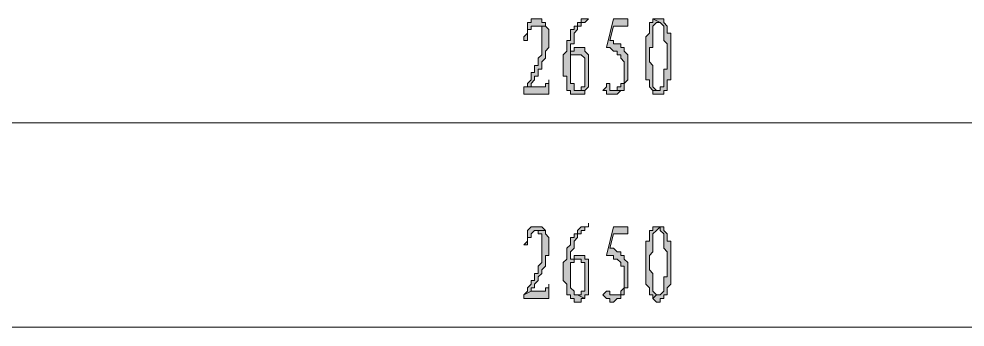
# Model space of a CAD drawing. Header units: millimetres. Extents: x 6 to 291, y 4 to 206.
# Drawn here: x 189.92 to 201.08, y 172.3 to 175.94 of the extents above; entities that cross this region are included whole.
import ezdxf

# ---------------------------------------------------------------- set-up
doc = ezdxf.new("R2010")
doc.units = ezdxf.units.MM
doc.layers.add('C00-00-00', color=7, linetype='Continuous')

msp = doc.modelspace()

# ---------------------------------------------------------------- hatches: boundary and pattern name
at = {"layer": 'C00-00-00'}
h = msp.add_hatch(color=256, dxfattribs=at)
h.dxf.hatch_style = 2
h.paths.add_polyline_path([(196.045672, 175.937335), (195.961006, 175.937335), (195.961006, 175.895002), (195.918672, 175.895002), (195.918672, 175.852668), (195.918672, 175.768002), (195.876339, 175.725668), (195.876339, 175.683335), (195.918672, 175.683335), (195.918672, 175.725668), (195.918672, 175.768002), (195.918672, 175.810335), (195.961006, 175.810335), (195.961006, 175.852668), (196.003339, 175.852668), (196.130339, 175.852668), (196.130339, 175.895002), (196.088006, 175.895002), (196.088006, 175.937335)])
h = msp.add_hatch(color=256, dxfattribs=at)
h.dxf.hatch_style = 2
h.paths.add_polyline_path([(196.638337, 175.937335), (196.596003, 175.937335), (196.55367, 175.937335), (196.55367, 175.895002), (196.511337, 175.895002), (196.511337, 175.852668), (196.469003, 175.852668), (196.469003, 175.810335), (196.42667, 175.810335), (196.42667, 175.768002), (196.42667, 175.683335), (196.384337, 175.683335), (196.384337, 175.641002), (196.384337, 175.598668), (196.384337, 175.556335), (196.342003, 175.514002), (196.342003, 175.260002), (196.384337, 175.260002), (196.384337, 175.175335), (196.384337, 175.133002), (196.384337, 175.090668), (196.42667, 175.090668), (196.42667, 175.048335), (196.469003, 175.048335), (196.55367, 175.048335), (196.596003, 175.048335), (196.596003, 175.090668), (196.511337, 175.090668), (196.469003, 175.090668), (196.469003, 175.133002), (196.469003, 175.175335), (196.42667, 175.175335), (196.42667, 175.217668), (196.42667, 175.471668), (196.42667, 175.514002), (196.469003, 175.514002), (196.55367, 175.514002), (196.42667, 175.514002), (196.42667, 175.641002), (196.469003, 175.641002), (196.469003, 175.683335), (196.469003, 175.725668), (196.469003, 175.768002), (196.511337, 175.810335), (196.511337, 175.852668), (196.55367, 175.852668), (196.55367, 175.895002), (196.596003, 175.895002)])
h = msp.add_hatch(color=256, dxfattribs=at)
h.dxf.hatch_style = 2
h.paths.add_polyline_path([(197.104006, 175.937335), (196.934672, 175.937335), (196.850006, 175.598668), (196.892339, 175.598668), (196.934672, 175.556335), (196.977006, 175.556335), (196.977006, 175.514002), (197.019339, 175.514002), (197.019339, 175.471668), (197.061672, 175.429335), (197.061672, 175.387002), (197.061672, 175.260002), (197.061672, 175.217668), (197.061672, 175.175335), (197.019339, 175.175335), (197.019339, 175.133002), (196.977006, 175.133002), (196.977006, 175.090668), (196.892339, 175.090668), (197.019339, 175.090668), (197.061672, 175.090668), (197.061672, 175.133002), (197.061672, 175.175335), (197.104006, 175.217668), (197.104006, 175.260002), (197.104006, 175.302335), (197.104006, 175.429335), (197.104006, 175.471668), (197.104006, 175.514002), (197.061672, 175.556335), (197.061672, 175.598668), (197.019339, 175.598668), (197.019339, 175.641002), (196.977006, 175.641002), (196.934672, 175.641002), (196.934672, 175.683335), (196.892339, 175.683335), (196.934672, 175.852668), (197.104006, 175.852668)])
h = msp.add_hatch(color=256, dxfattribs=at)
h.dxf.hatch_style = 2
h.paths.add_polyline_path([(197.400338, 175.937335), (197.400338, 175.895002), (197.358004, 175.895002), (197.358004, 175.852668), (197.358004, 175.810335), (197.358004, 175.768002), (197.315671, 175.725668), (197.315671, 175.598668), (197.315671, 175.387002), (197.315671, 175.344668), (197.315671, 175.260002), (197.315671, 175.217668), (197.358004, 175.217668), (197.358004, 175.133002), (197.400338, 175.090668), (197.442671, 175.090668), (197.400338, 175.133002), (197.400338, 175.175335), (197.400338, 175.387002), (197.358004, 175.429335), (197.358004, 175.598668), (197.400338, 175.598668), (197.400338, 175.810335), (197.400338, 175.852668), (197.442671, 175.895002), (197.485004, 175.895002)])
h = msp.add_hatch(color=256, dxfattribs=at)
h.dxf.hatch_style = 2
h.paths.add_polyline_path([(197.485006, 175.937335), (197.442673, 175.937335), (197.40034, 175.937335), (197.485006, 175.895002), (197.52734, 175.852668), (197.52734, 175.810335), (197.52734, 175.683335), (197.569673, 175.641002), (197.569673, 175.471668), (197.569673, 175.344668), (197.52734, 175.344668), (197.52734, 175.175335), (197.52734, 175.133002), (197.485006, 175.133002), (197.485006, 175.090668), (197.40034, 175.090668), (197.40034, 175.048335), (197.442673, 175.048335), (197.485006, 175.048335), (197.52734, 175.048335), (197.52734, 175.090668), (197.569673, 175.090668), (197.569673, 175.133002), (197.569673, 175.175335), (197.569673, 175.217668), (197.612006, 175.217668), (197.612006, 175.302335), (197.612006, 175.641002), (197.612006, 175.683335), (197.612006, 175.768002), (197.569673, 175.768002), (197.569673, 175.852668), (197.52734, 175.895002), (197.52734, 175.937335)])
h = msp.add_hatch(color=256, dxfattribs=at)
h.dxf.hatch_style = 2
h.paths.add_polyline_path([(196.130341, 175.85267), (196.003341, 175.85267), (196.045674, 175.85267), (196.088008, 175.85267), (196.088008, 175.810337), (196.088008, 175.768004), (196.088008, 175.59867), (196.088008, 175.556337), (196.088008, 175.514004), (196.045674, 175.47167), (196.045674, 175.429337), (196.045674, 175.387004), (196.003341, 175.387004), (196.003341, 175.34467), (196.003341, 175.302337), (195.961008, 175.302337), (195.961008, 175.260004), (195.961008, 175.21767), (195.918674, 175.175337), (195.918674, 175.133004), (195.876341, 175.133004), (195.961008, 175.133004), (195.961008, 175.175337), (196.003341, 175.21767), (196.003341, 175.260004), (196.045674, 175.260004), (196.045674, 175.302337), (196.045674, 175.34467), (196.088008, 175.34467), (196.088008, 175.387004), (196.088008, 175.429337), (196.130341, 175.47167), (196.130341, 175.514004), (196.130341, 175.556337), (196.172674, 175.59867), (196.172674, 175.810337)])
h = msp.add_hatch(color=256, dxfattribs=at)
h.dxf.hatch_style = 2
h.paths.add_polyline_path([(196.553668, 175.598669), (196.469001, 175.598669), (196.469001, 175.556335), (196.426668, 175.556335), (196.426668, 175.514002), (196.553668, 175.514002), (196.596001, 175.471669), (196.596001, 175.429335), (196.596001, 175.260002), (196.596001, 175.217669), (196.596001, 175.175335), (196.596001, 175.133002), (196.553668, 175.133002), (196.553668, 175.090669), (196.511335, 175.090669), (196.596001, 175.090669), (196.638335, 175.133002), (196.638335, 175.175335), (196.638335, 175.471669), (196.638335, 175.514002), (196.596001, 175.556335), (196.596001, 175.598669)])
h = msp.add_hatch(color=256, dxfattribs=at)
h.dxf.hatch_style = 2
h.paths.add_polyline_path([(196.172667, 175.217668), (196.172667, 175.175335), (196.130334, 175.175335), (196.130334, 175.133001), (195.961001, 175.133001), (195.876334, 175.133001), (195.876334, 175.048335), (196.172667, 175.048335)])
h = msp.add_hatch(color=256, dxfattribs=at)
h.dxf.hatch_style = 2
h.paths.add_polyline_path([(196.85, 175.175338), (196.85, 175.133004), (196.807667, 175.090671), (196.85, 175.090671), (196.85, 175.048338), (196.892333, 175.048338), (196.977, 175.048338), (197.019333, 175.090671), (196.892333, 175.090671), (196.892333, 175.133004), (196.892333, 175.175338)])
h = msp.add_hatch(color=256, dxfattribs=at)
h.dxf.hatch_style = 2
h.paths.add_polyline_path([(196.638337, 173.524336), (196.638337, 173.482003), (196.55367, 173.482003), (196.511337, 173.43967), (196.511337, 173.397336), (196.469003, 173.397336), (196.469003, 173.355003), (196.42667, 173.355003), (196.42667, 173.31267), (196.42667, 173.270336), (196.384337, 173.228003), (196.384337, 173.18567), (196.384337, 173.101003), (196.342003, 173.05867), (196.342003, 172.847003), (196.384337, 172.80467), (196.384337, 172.762336), (196.384337, 172.720003), (196.384337, 172.67767), (196.42667, 172.67767), (196.42667, 172.635336), (196.469003, 172.635336), (196.469003, 172.593003), (196.55367, 172.593003), (196.55367, 172.635336), (196.596003, 172.635336), (196.511337, 172.67767), (196.469003, 172.67767), (196.469003, 172.720003), (196.42667, 172.762336), (196.42667, 172.80467), (196.42667, 173.016336), (196.42667, 173.05867), (196.469003, 173.05867), (196.469003, 173.101003), (196.55367, 173.101003), (196.42667, 173.101003), (196.42667, 173.18567), (196.469003, 173.228003), (196.469003, 173.270336), (196.469003, 173.31267), (196.511337, 173.355003), (196.511337, 173.397336), (196.55367, 173.397336), (196.55367, 173.43967), (196.596003, 173.43967), (196.596003, 173.482003), (196.638337, 173.482003)])
h = msp.add_hatch(color=256, dxfattribs=at)
h.dxf.hatch_style = 2
h.paths.add_polyline_path([(196.045672, 173.482002), (195.961006, 173.482002), (195.918672, 173.439669), (195.918672, 173.397335), (195.918672, 173.312669), (195.876339, 173.270335), (195.918672, 173.270335), (195.918672, 173.312669), (195.918672, 173.355002), (195.961006, 173.355002), (195.961006, 173.397335), (196.003339, 173.439669), (196.130339, 173.439669), (196.088006, 173.482002)])
h = msp.add_hatch(color=256, dxfattribs=at)
h.dxf.hatch_style = 2
h.paths.add_polyline_path([(196.130341, 173.439668), (196.003341, 173.439668), (196.045674, 173.439668), (196.045674, 173.397334), (196.088008, 173.397334), (196.088008, 173.355001), (196.088008, 173.312668), (196.088008, 173.143334), (196.088008, 173.101001), (196.088008, 173.058668), (196.045674, 173.016334), (196.045674, 172.974001), (196.045674, 172.931668), (196.003341, 172.931668), (196.003341, 172.889334), (196.003341, 172.847001), (195.961008, 172.847001), (195.961008, 172.804668), (195.918674, 172.762334), (195.918674, 172.720001), (195.876341, 172.677668), (195.961008, 172.720001), (195.961008, 172.762334), (196.003341, 172.762334), (196.003341, 172.804668), (196.045674, 172.847001), (196.045674, 172.889334), (196.088008, 172.931668), (196.088008, 172.974001), (196.130341, 173.016334), (196.130341, 173.058668), (196.130341, 173.143334), (196.172674, 173.143334), (196.172674, 173.355001), (196.130341, 173.397334)])
h = msp.add_hatch(color=256, dxfattribs=at)
h.dxf.hatch_style = 2
h.paths.add_polyline_path([(197.104006, 173.482002), (196.934672, 173.482002), (196.850006, 173.143335), (196.934672, 173.143335), (196.934672, 173.101002), (196.977006, 173.101002), (197.019339, 173.058669), (197.019339, 173.016335), (197.061672, 173.016335), (197.061672, 172.974002), (197.061672, 172.804669), (197.061672, 172.762335), (197.019339, 172.720002), (197.019339, 172.677669), (196.977006, 172.677669), (196.934672, 172.677669), (196.892339, 172.677669), (197.019339, 172.677669), (197.061672, 172.677669), (197.061672, 172.720002), (197.061672, 172.762335), (197.104006, 172.762335), (197.104006, 172.847002), (197.104006, 172.974002), (197.104006, 173.016335), (197.104006, 173.058669), (197.061672, 173.101002), (197.061672, 173.143335), (197.019339, 173.143335), (197.019339, 173.185669), (196.977006, 173.185669), (196.934672, 173.228002), (196.892339, 173.228002), (196.934672, 173.397335), (197.104006, 173.397335)])
h = msp.add_hatch(color=256, dxfattribs=at)
h.dxf.hatch_style = 2
h.paths.add_polyline_path([(197.400338, 173.482002), (197.400338, 173.439669), (197.358004, 173.439669), (197.358004, 173.397335), (197.358004, 173.355002), (197.358004, 173.312669), (197.315671, 173.312669), (197.315671, 173.185669), (197.315671, 173.143335), (197.315671, 172.931669), (197.315671, 172.889335), (197.315671, 172.804669), (197.358004, 172.762335), (197.358004, 172.720002), (197.358004, 172.677669), (197.400338, 172.677669), (197.400338, 172.635335), (197.442671, 172.677669), (197.400338, 172.720002), (197.400338, 172.762335), (197.400338, 172.931669), (197.358004, 172.974002), (197.358004, 173.143335), (197.400338, 173.185669), (197.400338, 173.355002), (197.400338, 173.397335), (197.442671, 173.439669), (197.485004, 173.482002)])
h = msp.add_hatch(color=256, dxfattribs=at)
h.dxf.hatch_style = 2
h.paths.add_polyline_path([(197.485006, 173.482002), (197.40034, 173.482002), (197.485006, 173.482002), (197.485006, 173.439669), (197.52734, 173.397335), (197.52734, 173.355002), (197.52734, 173.228002), (197.569673, 173.185669), (197.569673, 173.058669), (197.569673, 173.016335), (197.569673, 172.889335), (197.52734, 172.889335), (197.52734, 172.762335), (197.52734, 172.720002), (197.485006, 172.677669), (197.442673, 172.677669), (197.40034, 172.635335), (197.442673, 172.593002), (197.485006, 172.593002), (197.485006, 172.635335), (197.52734, 172.635335), (197.52734, 172.677669), (197.569673, 172.677669), (197.569673, 172.720002), (197.569673, 172.762335), (197.612006, 172.804669), (197.612006, 172.847002), (197.612006, 172.889335), (197.612006, 173.228002), (197.612006, 173.312669), (197.569673, 173.312669), (197.569673, 173.397335), (197.52734, 173.439669), (197.52734, 173.482002)])
h = msp.add_hatch(color=256, dxfattribs=at)
h.dxf.hatch_style = 2
h.paths.add_polyline_path([(196.553668, 173.143336), (196.511335, 173.143336), (196.469001, 173.143336), (196.469001, 173.101002), (196.426668, 173.101002), (196.553668, 173.101002), (196.553668, 173.058669), (196.596001, 173.058669), (196.596001, 173.016336), (196.596001, 172.974002), (196.596001, 172.804669), (196.596001, 172.762336), (196.596001, 172.720002), (196.553668, 172.720002), (196.553668, 172.677669), (196.511335, 172.677669), (196.596001, 172.635336), (196.596001, 172.677669), (196.638335, 172.677669), (196.638335, 172.720002), (196.638335, 172.762336), (196.638335, 173.016336), (196.638335, 173.058669), (196.638335, 173.101002), (196.596001, 173.101002), (196.596001, 173.143336)])
h = msp.add_hatch(color=256, dxfattribs=at)
h.dxf.hatch_style = 2
h.paths.add_polyline_path([(196.172667, 172.804669), (196.172667, 172.762336), (196.130334, 172.762336), (196.130334, 172.720003), (195.961001, 172.720003), (195.876334, 172.677669), (195.876334, 172.635336), (196.172667, 172.635336)])
h = msp.add_hatch(color=256, dxfattribs=at)
h.dxf.hatch_style = 2
h.paths.add_polyline_path([(196.85, 172.720001), (196.807667, 172.677667), (196.85, 172.635334), (196.892333, 172.635334), (196.892333, 172.593001), (196.934667, 172.593001), (196.977, 172.635334), (197.019333, 172.635334), (197.019333, 172.677667), (196.892333, 172.677667), (196.892333, 172.720001)])

# ---------------------------------------------------------------- linework, layer by layer
at = {"layer": 'C00-00-00', "lineweight": 13}
for points in [[(196.045672, 175.937335), (195.961006, 175.937335), (195.961006, 175.895002), (195.918672, 175.895002), (195.918672, 175.852668), (195.918672, 175.768002), (195.876339, 175.725668), (195.876339, 175.683335), (195.918672, 175.683335), (195.918672, 175.725668), (195.918672, 175.768002), (195.918672, 175.810335), (195.961006, 175.810335), (195.961006, 175.852668), (196.003339, 175.852668), (196.130339, 175.852668), (196.130339, 175.895002), (196.088006, 175.895002), (196.088006, 175.937335)], [(196.638337, 175.937335), (196.596003, 175.937335), (196.55367, 175.937335), (196.55367, 175.895002), (196.511337, 175.895002), (196.511337, 175.852668), (196.469003, 175.852668), (196.469003, 175.810335), (196.42667, 175.810335), (196.42667, 175.768002), (196.42667, 175.683335), (196.384337, 175.683335), (196.384337, 175.641002), (196.384337, 175.598668), (196.384337, 175.556335), (196.342003, 175.514002), (196.342003, 175.260002), (196.384337, 175.260002), (196.384337, 175.175335), (196.384337, 175.133002), (196.384337, 175.090668), (196.42667, 175.090668), (196.42667, 175.048335), (196.469003, 175.048335), (196.55367, 175.048335), (196.596003, 175.048335), (196.596003, 175.090668), (196.511337, 175.090668), (196.469003, 175.090668), (196.469003, 175.133002), (196.469003, 175.175335), (196.42667, 175.175335), (196.42667, 175.217668), (196.42667, 175.471668), (196.42667, 175.514002), (196.469003, 175.514002), (196.55367, 175.514002), (196.42667, 175.514002), (196.42667, 175.641002), (196.469003, 175.641002), (196.469003, 175.683335), (196.469003, 175.725668), (196.469003, 175.768002), (196.511337, 175.810335), (196.511337, 175.852668), (196.55367, 175.852668), (196.55367, 175.895002), (196.596003, 175.895002)], [(197.104006, 175.937335), (196.934672, 175.937335), (196.850006, 175.598668), (196.892339, 175.598668), (196.934672, 175.556335), (196.977006, 175.556335), (196.977006, 175.514002), (197.019339, 175.514002), (197.019339, 175.471668), (197.061672, 175.429335), (197.061672, 175.387002), (197.061672, 175.260002), (197.061672, 175.217668), (197.061672, 175.175335), (197.019339, 175.175335), (197.019339, 175.133002), (196.977006, 175.133002), (196.977006, 175.090668), (196.892339, 175.090668), (197.019339, 175.090668), (197.061672, 175.090668), (197.061672, 175.133002), (197.061672, 175.175335), (197.104006, 175.217668), (197.104006, 175.260002), (197.104006, 175.302335), (197.104006, 175.429335), (197.104006, 175.471668), (197.104006, 175.514002), (197.061672, 175.556335), (197.061672, 175.598668), (197.019339, 175.598668), (197.019339, 175.641002), (196.977006, 175.641002), (196.934672, 175.641002), (196.934672, 175.683335), (196.892339, 175.683335), (196.934672, 175.852668), (197.104006, 175.852668)], [(197.400338, 175.937335), (197.400338, 175.895002), (197.358004, 175.895002), (197.358004, 175.852668), (197.358004, 175.810335), (197.358004, 175.768002), (197.315671, 175.725668), (197.315671, 175.598668), (197.315671, 175.387002), (197.315671, 175.344668), (197.315671, 175.260002), (197.315671, 175.217668), (197.358004, 175.217668), (197.358004, 175.133002), (197.400338, 175.090668), (197.442671, 175.090668), (197.400338, 175.133002), (197.400338, 175.175335), (197.400338, 175.387002), (197.358004, 175.429335), (197.358004, 175.598668), (197.400338, 175.598668), (197.400338, 175.810335), (197.400338, 175.852668), (197.442671, 175.895002), (197.485004, 175.895002)], [(197.485006, 175.937335), (197.442673, 175.937335), (197.40034, 175.937335), (197.485006, 175.895002), (197.52734, 175.852668), (197.52734, 175.810335), (197.52734, 175.683335), (197.569673, 175.641002), (197.569673, 175.471668), (197.569673, 175.344668), (197.52734, 175.344668), (197.52734, 175.175335), (197.52734, 175.133002), (197.485006, 175.133002), (197.485006, 175.090668), (197.40034, 175.090668), (197.40034, 175.048335), (197.442673, 175.048335), (197.485006, 175.048335), (197.52734, 175.048335), (197.52734, 175.090668), (197.569673, 175.090668), (197.569673, 175.133002), (197.569673, 175.175335), (197.569673, 175.217668), (197.612006, 175.217668), (197.612006, 175.302335), (197.612006, 175.641002), (197.612006, 175.683335), (197.612006, 175.768002), (197.569673, 175.768002), (197.569673, 175.852668), (197.52734, 175.895002), (197.52734, 175.937335)], [(196.130341, 175.85267), (196.003341, 175.85267), (196.045674, 175.85267), (196.088008, 175.85267), (196.088008, 175.810337), (196.088008, 175.768004), (196.088008, 175.59867), (196.088008, 175.556337), (196.088008, 175.514004), (196.045674, 175.47167), (196.045674, 175.429337), (196.045674, 175.387004), (196.003341, 175.387004), (196.003341, 175.34467), (196.003341, 175.302337), (195.961008, 175.302337), (195.961008, 175.260004), (195.961008, 175.21767), (195.918674, 175.175337), (195.918674, 175.133004), (195.876341, 175.133004), (195.961008, 175.133004), (195.961008, 175.175337), (196.003341, 175.21767), (196.003341, 175.260004), (196.045674, 175.260004), (196.045674, 175.302337), (196.045674, 175.34467), (196.088008, 175.34467), (196.088008, 175.387004), (196.088008, 175.429337), (196.130341, 175.47167), (196.130341, 175.514004), (196.130341, 175.556337), (196.172674, 175.59867), (196.172674, 175.810337)], [(196.553668, 175.598669), (196.469001, 175.598669), (196.469001, 175.556335), (196.426668, 175.556335), (196.426668, 175.514002), (196.553668, 175.514002), (196.596001, 175.471669), (196.596001, 175.429335), (196.596001, 175.260002), (196.596001, 175.217669), (196.596001, 175.175335), (196.596001, 175.133002), (196.553668, 175.133002), (196.553668, 175.090669), (196.511335, 175.090669), (196.596001, 175.090669), (196.638335, 175.133002), (196.638335, 175.175335), (196.638335, 175.471669), (196.638335, 175.514002), (196.596001, 175.556335), (196.596001, 175.598669)], [(196.172667, 175.217668), (196.172667, 175.175335), (196.130334, 175.175335), (196.130334, 175.133001), (195.961001, 175.133001), (195.876334, 175.133001), (195.876334, 175.048335), (196.172667, 175.048335)], [(196.85, 175.175338), (196.85, 175.133004), (196.807667, 175.090671), (196.85, 175.090671), (196.85, 175.048338), (196.892333, 175.048338), (196.977, 175.048338), (197.019333, 175.090671), (196.892333, 175.090671), (196.892333, 175.133004), (196.892333, 175.175338)], [(196.638337, 173.524336), (196.638337, 173.482003), (196.55367, 173.482003), (196.511337, 173.43967), (196.511337, 173.397336), (196.469003, 173.397336), (196.469003, 173.355003), (196.42667, 173.355003), (196.42667, 173.31267), (196.42667, 173.270336), (196.384337, 173.228003), (196.384337, 173.18567), (196.384337, 173.101003), (196.342003, 173.05867), (196.342003, 172.847003), (196.384337, 172.80467), (196.384337, 172.762336), (196.384337, 172.720003), (196.384337, 172.67767), (196.42667, 172.67767), (196.42667, 172.635336), (196.469003, 172.635336), (196.469003, 172.593003), (196.55367, 172.593003), (196.55367, 172.635336), (196.596003, 172.635336), (196.511337, 172.67767), (196.469003, 172.67767), (196.469003, 172.720003), (196.42667, 172.762336), (196.42667, 172.80467), (196.42667, 173.016336), (196.42667, 173.05867), (196.469003, 173.05867), (196.469003, 173.101003), (196.55367, 173.101003), (196.42667, 173.101003), (196.42667, 173.18567), (196.469003, 173.228003), (196.469003, 173.270336), (196.469003, 173.31267), (196.511337, 173.355003), (196.511337, 173.397336), (196.55367, 173.397336), (196.55367, 173.43967), (196.596003, 173.43967), (196.596003, 173.482003), (196.638337, 173.482003)], [(196.045672, 173.482002), (195.961006, 173.482002), (195.918672, 173.439669), (195.918672, 173.397335), (195.918672, 173.312669), (195.876339, 173.270335), (195.918672, 173.270335), (195.918672, 173.312669), (195.918672, 173.355002), (195.961006, 173.355002), (195.961006, 173.397335), (196.003339, 173.439669), (196.130339, 173.439669), (196.088006, 173.482002)], [(196.130341, 173.439668), (196.003341, 173.439668), (196.045674, 173.439668), (196.045674, 173.397334), (196.088008, 173.397334), (196.088008, 173.355001), (196.088008, 173.312668), (196.088008, 173.143334), (196.088008, 173.101001), (196.088008, 173.058668), (196.045674, 173.016334), (196.045674, 172.974001), (196.045674, 172.931668), (196.003341, 172.931668), (196.003341, 172.889334), (196.003341, 172.847001), (195.961008, 172.847001), (195.961008, 172.804668), (195.918674, 172.762334), (195.918674, 172.720001), (195.876341, 172.677668), (195.961008, 172.720001), (195.961008, 172.762334), (196.003341, 172.762334), (196.003341, 172.804668), (196.045674, 172.847001), (196.045674, 172.889334), (196.088008, 172.931668), (196.088008, 172.974001), (196.130341, 173.016334), (196.130341, 173.058668), (196.130341, 173.143334), (196.172674, 173.143334), (196.172674, 173.355001), (196.130341, 173.397334)], [(197.104006, 173.482002), (196.934672, 173.482002), (196.850006, 173.143335), (196.934672, 173.143335), (196.934672, 173.101002), (196.977006, 173.101002), (197.019339, 173.058669), (197.019339, 173.016335), (197.061672, 173.016335), (197.061672, 172.974002), (197.061672, 172.804669), (197.061672, 172.762335), (197.019339, 172.720002), (197.019339, 172.677669), (196.977006, 172.677669), (196.934672, 172.677669), (196.892339, 172.677669), (197.019339, 172.677669), (197.061672, 172.677669), (197.061672, 172.720002), (197.061672, 172.762335), (197.104006, 172.762335), (197.104006, 172.847002), (197.104006, 172.974002), (197.104006, 173.016335), (197.104006, 173.058669), (197.061672, 173.101002), (197.061672, 173.143335), (197.019339, 173.143335), (197.019339, 173.185669), (196.977006, 173.185669), (196.934672, 173.228002), (196.892339, 173.228002), (196.934672, 173.397335), (197.104006, 173.397335)], [(197.400338, 173.482002), (197.400338, 173.439669), (197.358004, 173.439669), (197.358004, 173.397335), (197.358004, 173.355002), (197.358004, 173.312669), (197.315671, 173.312669), (197.315671, 173.185669), (197.315671, 173.143335), (197.315671, 172.931669), (197.315671, 172.889335), (197.315671, 172.804669), (197.358004, 172.762335), (197.358004, 172.720002), (197.358004, 172.677669), (197.400338, 172.677669), (197.400338, 172.635335), (197.442671, 172.677669), (197.400338, 172.720002), (197.400338, 172.762335), (197.400338, 172.931669), (197.358004, 172.974002), (197.358004, 173.143335), (197.400338, 173.185669), (197.400338, 173.355002), (197.400338, 173.397335), (197.442671, 173.439669), (197.485004, 173.482002)], [(197.485006, 173.482002), (197.40034, 173.482002), (197.485006, 173.482002), (197.485006, 173.439669), (197.52734, 173.397335), (197.52734, 173.355002), (197.52734, 173.228002), (197.569673, 173.185669), (197.569673, 173.058669), (197.569673, 173.016335), (197.569673, 172.889335), (197.52734, 172.889335), (197.52734, 172.762335), (197.52734, 172.720002), (197.485006, 172.677669), (197.442673, 172.677669), (197.40034, 172.635335), (197.442673, 172.593002), (197.485006, 172.593002), (197.485006, 172.635335), (197.52734, 172.635335), (197.52734, 172.677669), (197.569673, 172.677669), (197.569673, 172.720002), (197.569673, 172.762335), (197.612006, 172.804669), (197.612006, 172.847002), (197.612006, 172.889335), (197.612006, 173.228002), (197.612006, 173.312669), (197.569673, 173.312669), (197.569673, 173.397335), (197.52734, 173.439669), (197.52734, 173.482002)], [(196.553668, 173.143336), (196.511335, 173.143336), (196.469001, 173.143336), (196.469001, 173.101002), (196.426668, 173.101002), (196.553668, 173.101002), (196.553668, 173.058669), (196.596001, 173.058669), (196.596001, 173.016336), (196.596001, 172.974002), (196.596001, 172.804669), (196.596001, 172.762336), (196.596001, 172.720002), (196.553668, 172.720002), (196.553668, 172.677669), (196.511335, 172.677669), (196.596001, 172.635336), (196.596001, 172.677669), (196.638335, 172.677669), (196.638335, 172.720002), (196.638335, 172.762336), (196.638335, 173.016336), (196.638335, 173.058669), (196.638335, 173.101002), (196.596001, 173.101002), (196.596001, 173.143336)], [(196.172667, 172.804669), (196.172667, 172.762336), (196.130334, 172.762336), (196.130334, 172.720003), (195.961001, 172.720003), (195.876334, 172.677669), (195.876334, 172.635336), (196.172667, 172.635336)], [(196.85, 172.720001), (196.807667, 172.677667), (196.85, 172.635334), (196.892333, 172.635334), (196.892333, 172.593001), (196.934667, 172.593001), (196.977, 172.635334), (197.019333, 172.635334), (197.019333, 172.677667), (196.892333, 172.677667), (196.892333, 172.720001)]]:
    msp.add_lwpolyline(points, close=True, dxfattribs=at)
at = {"layer": 'C00-00-00', "lineweight": 5}
for points in [[(184.615669, 174.709669), (208.914994, 174.709669)], [(184.615669, 172.29667), (208.914994, 172.29667)]]:
    msp.add_lwpolyline(points, dxfattribs=at)

doc.saveas('drawing.dxf')
